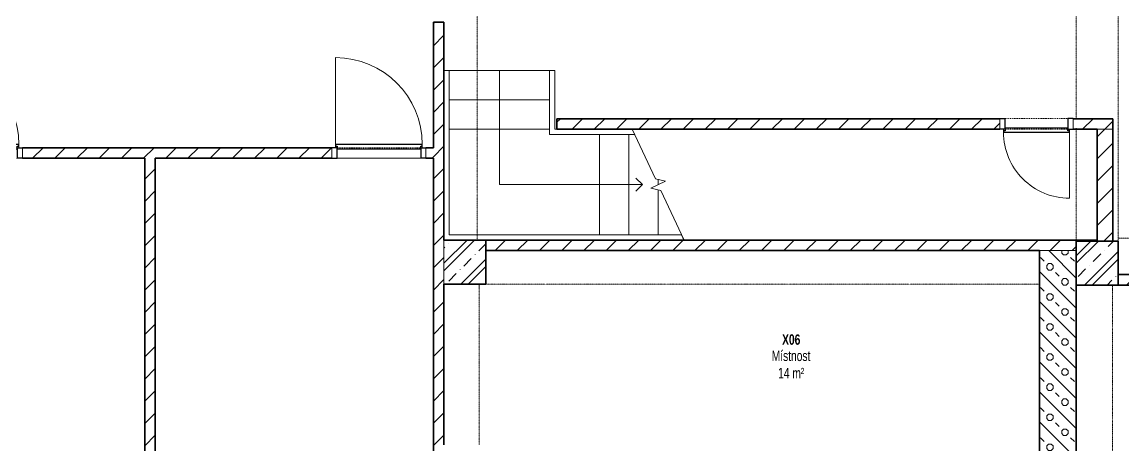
# Model space of a CAD drawing. Header units: millimetres. Extents: x -3281 to 232784, y -45352 to 20466.
# Drawn here: x 12877 to 23399, y -24339 to -20299 of the extents above; entities that cross this region are included whole.
import ezdxf

# ---------------------------------------------------------------- set-up
doc = ezdxf.new("R2010")
doc.units = ezdxf.units.MM
doc.linetypes.add('Dash dot dot', pattern=[5, 2, -1, 0, -1, 0, -1])
doc.linetypes.add('Čerchovaná se dvěma tečkami', pattern=[2.59, 1, -0.53, 0, -0.53, 0, -0.53])
for name, color, linetype, lineweight in [('A-AREA-IDEN', 2, 'Continuous', 9), ('A-DETL', 90, 'Continuous', 13), ('A-DOOR', 31, 'Continuous', 13), ('A-DOOR-FRAM', 31, 'Continuous', 25), ('A-FLOR-HRAL', 11, 'Continuous', 13), ('A-WALL', 113, 'Continuous', 13), ('S-COLS', 52, 'Continuous', 13), ('S-STRS', 31, 'Continuous', 13), ('S-STRS-ANNO', 31, 'Continuous', 13), ('S-STRS-MBND', 31, 'Continuous', 13)]:
    doc.layers.add(name, color=color, linetype=linetype, lineweight=lineweight)
doc.layers.add('A-WALL-PATT', color=111, linetype='Continuous')
doc.styles.add('Arial_1', font='arial.ttf', dxfattribs={"width": 0.7, "height": 100})
doc.styles.add('Arial_B', font='arialbd.ttf', dxfattribs={"width": 0.7, "height": 100})
pattern_1 = [(45, (0, 0), (-106.066, 106.066), [])]

# ---------------------------------------------------------------- blocks, each defined once
blk = doc.blocks.new('DVERE_1k_oblozka - DD03_01_800x1970_koupelna-1549495-1NP_NÁVRH A')
at = {"layer": 'A-DOOR'}
for p, q in [((-415, 47), (-415, 907)), ((-400, 47), (-450, 47)), ((-450, 47), (-450, -53)), ((-400, -53), (-400, 47)), ((305, 77), (-305, 77)), ((450, 47), (400, 47)), ((400, 47), (400, -53)), ((415, 77), (415, 47)), ((450, -53), (450, 47)), ((-450, -53), (-400, -53)), ((400, -53), (450, -53))]:
    blk.add_line(p, q, dxfattribs=at)
at = {"layer": 'A-DOOR', "lineweight": 25}
for p, q in [((415, 77), (-415, 77)), ((-415, 77), (-415, 62)), ((-415, 62), (-400, 62)), ((-400, 62), (-400, 47)), ((-400, 37), (400, 37)), ((400, 47), (400, 62)), ((400, 62), (415, 62)), ((415, 62), (415, 77))]:
    blk.add_line(p, q, dxfattribs=at)
at = {"layer": 'A-DOOR', "linetype": 'Čerchovaná se dvěma tečkami'}
for p, q in [((-400, 47), (400, 47)), ((-400, -53), (400, -53))]:
    blk.add_line(p, q, dxfattribs=at)
at = {"layer": 'A-DOOR'}
blk.add_arc((-415, 77), 830, 360, 90, dxfattribs=at)
at = {"layer": 'A-DOOR-FRAM'}
for p, q in [((-400, 47), (-450, 47)), ((-400, -53), (-400, 47)), ((400, 47), (400, -53)), ((400, 47), (450, 47)), ((-450, -53), (-400, -53)), ((450, -53), (400, -53))]:
    blk.add_line(p, q, dxfattribs=at)
blk = doc.blocks.new('DVERE_1k_oblozka - DD03_01_600x1970_koupelna-1549500-1NP_NÁVRH A')
at = {"layer": 'A-DOOR'}
for p, q in [((-315, 47), (-315, 707)), ((-300, 47), (-350, 47)), ((-350, 47), (-350, -53)), ((-300, -53), (-300, 47)), ((205, 77), (-205, 77)), ((350, 47), (300, 47)), ((300, 47), (300, -53)), ((315, 77), (315, 47)), ((350, -53), (350, 47)), ((-350, -53), (-300, -53)), ((300, -53), (350, -53))]:
    blk.add_line(p, q, dxfattribs=at)
at = {"layer": 'A-DOOR', "lineweight": 25}
for p, q in [((315, 77), (-315, 77)), ((-315, 77), (-315, 62)), ((-315, 62), (-300, 62)), ((-300, 62), (-300, 47)), ((-300, 37), (300, 37)), ((300, 47), (300, 62)), ((300, 62), (315, 62)), ((315, 62), (315, 77))]:
    blk.add_line(p, q, dxfattribs=at)
at = {"layer": 'A-DOOR', "linetype": 'Čerchovaná se dvěma tečkami'}
for p, q in [((-300, 47), (300, 47)), ((-300, -53), (300, -53))]:
    blk.add_line(p, q, dxfattribs=at)
at = {"layer": 'A-DOOR'}
blk.add_arc((-315, 77), 630, 360, 90, dxfattribs=at)
at = {"layer": 'A-DOOR-FRAM'}
for p, q in [((-300, 47), (-350, 47)), ((-300, -53), (-300, 47)), ((300, 47), (300, -53)), ((300, 47), (350, 47)), ((-350, -53), (-300, -53)), ((350, -53), (300, -53))]:
    blk.add_line(p, q, dxfattribs=at)
blk = doc.blocks.new('Typ horního madla - Horní madlo_Vnitřní_-1833894-1NP_NÁVRH A')
at = {"layer": 'A-FLOR-HRAL'}
for p, q in [((16960, -20763), (16910, -20763)), ((16910, -20763), (16910, -21323)), ((16960, -20763), (16960, -21323)), ((16910, -21323), (16910, -22382)), ((16960, -21323), (16960, -22332)), ((16910, -22382), (18116, -22382)), ((16960, -22332), (18116, -22332)), ((18116, -22332), (19180, -22332)), ((18116, -22382), (19203, -22382)), ((19203, -22382), (19180, -22332))]:
    blk.add_line(p, q, dxfattribs=at)
blk = doc.blocks.new('Typ horního madla - Horní madlo_Vnitřní_-1833909-1NP_NÁVRH A')
at = {"layer": 'A-FLOR-HRAL'}
for p, q in [((17969, -20763), (17919, -20763)), ((17919, -20763), (17919, -21248)), ((17969, -20763), (17969, -21248)), ((17919, -21248), (17919, -21373)), ((17969, -21248), (17969, -21323)), ((17969, -21323), (18116, -21323)), ((18116, -21323), (18709, -21323)), ((18733, -21373), (18709, -21323)), ((17919, -21373), (18116, -21373)), ((18116, -21373), (18733, -21373))]:
    blk.add_line(p, q, dxfattribs=at)
blk = doc.blocks.new('Betonový pravoúhlý sloup - 400 x 420mm-2270511-1NP_NÁVRH A')
at = {"layer": 'S-COLS'}
h = blk.add_hatch(dxfattribs=at)
h.set_pattern_fill('FP_158', color=256, style=0, pattern_type=2)
h.set_pattern_definition([(45, (-23152.49, 22602.5), (-179.6051, 179.6051), []), (45, (-23080.64, 22602.5), (-179.6051, 179.6051), []), (45, (-22936.96, 22602.5), (-107.763, 251.4472), [101.6, -50.8, 1.676, -49.124])])
h.paths.add_polyline_path([(-200, -210), (200, -210), (200, 210), (-200, 210)])
at = {"layer": 'S-COLS', "lineweight": 35}
for p, q in [((200, 210), (-200, 210)), ((-200, 210), (-200, -210)), ((200, -210), (200, 210)), ((-200, -210), (200, -210))]:
    blk.add_line(p, q, dxfattribs=at)

msp = doc.modelspace()

# ---------------------------------------------------------------- hatches: boundary and pattern name
at = {"layer": 'A-WALL-PATT', "lineweight": 13}
h = msp.add_hatch(dxfattribs=at)
h.set_pattern_fill('FP_4', color=256, style=0, pattern_type=2)
h.set_pattern_definition(pattern_1)
h.paths.add_polyline_path([(16909.3, -24439.4), (16909.3, -20299.4), (16809.3, -20299.4), (16809.3, -24439.4)])
h = msp.add_hatch(dxfattribs=at)
h.set_pattern_fill('FP_4', color=256, style=0, pattern_type=2)
h.set_pattern_definition(pattern_1)
h.paths.add_polyline_path([(21196.6, -21322.5), (22222.5, -21322.5), (22222.5, -21222.5), (17987.5, -21222.5), (17987.5, -21322.5)])
h.paths.add_polyline_path([(23302.5, -21322.5), (23302.5, -21222.5), (22922.5, -21222.5), (22922.5, -21322.5), (23152.5, -21322.5)])
h = msp.add_hatch(dxfattribs=at)
h.set_pattern_fill('FP_4', color=256, style=0, pattern_type=2)
h.set_pattern_definition(pattern_1)
h.paths.add_polyline_path([(23302.5, -22392.5), (23302.5, -21322.5), (23152.5, -21322.5), (23152.5, -22392.5)])
h = msp.add_hatch(dxfattribs=at)
h.set_pattern_fill('FP_4', color=256, style=0, pattern_type=2)
h.set_pattern_definition(pattern_1)
h.paths.add_polyline_path([(14149.6, -21599.6), (15837.3, -21599.6), (15837.3, -21499.6), (12880.8, -21499.6), (12880.8, -21599.6), (14049.6, -21599.6)])
h.paths.add_polyline_path([(16809.3, -21599.6), (16809.3, -21499.6), (16737.3, -21499.6), (16737.3, -21599.6)])
h.paths.add_polyline_path([(9178.3, -21599.6), (9700.8, -21599.6), (9700.8, -21499.6), (7520.8, -21499.6), (7520.8, -21599.6), (8349.6, -21599.6)])
h.paths.add_polyline_path([(5249.6, -21599.6), (6620.8, -21599.6), (6620.8, -21499.6), (5249.6, -21499.6)])
h.paths.add_polyline_path([(11249.6, -21599.6), (11980.8, -21599.6), (11980.8, -21499.6), (11367.8, -21499.6), (11367.8, -21562), (10867.8, -21562), (10867.8, -21499.6), (10600.8, -21499.6), (10600.8, -21599.6), (11149.6, -21599.6)])
h = msp.add_hatch(dxfattribs=at)
h.set_pattern_fill('FP_4', color=256, style=0, pattern_type=2)
h.set_pattern_definition(pattern_1)
h.paths.add_polyline_path([(14149.6, -27683.8), (14149.6, -21599.6), (14049.6, -21599.6), (14049.6, -27683.8)])
h = msp.add_hatch(dxfattribs=at)
h.set_pattern_fill('FP_4', color=256, style=0, pattern_type=2)
h.set_pattern_definition(pattern_1)
h.paths.add_polyline_path([(21196.6, -22482.5), (22952.5, -22482.5), (22952.5, -22392.5), (23152.5, -22392.5), (23152.5, -22382.5), (17309.3, -22382.5), (17309.3, -22482.5), (17762.8, -22482.5)])
h = msp.add_hatch(dxfattribs=at)
h.set_pattern_fill('FP_20', color=256, angle=-135, style=0, pattern_type=2)
h.set_pattern_definition([(315, (22602.49, -25844.36), (143.684, 143.684), []), (270, (22669.79, -26073.31), (143.684, -143.684), [25.4, -261.968]), (315, (22669.8, -26098.71), (143.684, 143.684), [25.4, -177.8]), (360, (22687.75, -26116.67), (143.684, 143.684), [25.4, -261.968]), (45, (22713.15, -26116.67), (-143.684, 143.684), [25.4, -177.8]), (270, (22731.11, -26073.31), (143.684, -143.684), [25.4, -261.968]), (315, (22713.15, -26055.35), (143.684, 143.684), [25.4, -177.8]), (360, (22687.75, -26055.35), (143.684, 143.684), [25.4, -261.968]), (45, (22669.79, -26073.31), (-143.684, 143.684), [25.4, -177.8]), (315, (22754.33, -26139.9), (143.684, 143.684), [50.8, -152.4])])
h.paths.add_polyline_path([(22952.5, -29062.5), (22952.5, -22482.5), (22602.5, -22482.5), (22602.5, -29062.5), (22913.5, -29062.5)])
h = msp.add_hatch(dxfattribs=at)
h.set_pattern_fill('FP_4', color=256, style=0, pattern_type=2)
h.set_pattern_definition(pattern_1)
h.paths.add_polyline_path([(31843.3, -22812.5), (31913.3, -22812.5), (31913.3, -22712.5), (30443.3, -22712.5), (30443.3, -22812.5), (31743.3, -22812.5)])
h.paths.add_polyline_path([(24396.5, -22812.5), (27116.5, -22812.5), (27116.5, -22712.5), (24396.5, -22712.5)])
h.paths.add_polyline_path([(23352.5, -22812.5), (23496.5, -22812.5), (23496.5, -22712.5), (23352.5, -22712.5)])
h.paths.add_polyline_path([(29279, -22812.5), (29543.3, -22812.5), (29543.3, -22712.5), (28016.5, -22712.5), (28016.5, -22812.5), (28779, -22812.5)])
h.paths.add_polyline_path([(34818.3, -22812.5), (34818.3, -22732.3), (34688.3, -22732.3), (34688.3, -22712.5), (34015.8, -22712.5), (34015.8, -22719.8), (33790.8, -22719.8), (33790.8, -22712.5), (32813.3, -22712.5), (32813.3, -22812.5), (34688.3, -22812.5)])
at = {"layer": 'S-COLS'}
h = msp.add_hatch(dxfattribs=at)
h.set_pattern_fill('FP_42', color=256, style=0, pattern_type=2)
h.set_pattern_definition([(45, (0, 0), (-179.6051, 179.6051), []), (45, (71.84, 0), (-179.6051, 179.6051), []), (45, (215.53, 0), (-107.763, 251.4472), [101.6, -50.8, 1.676, -49.124])])
h.paths.add_polyline_path([(16909.3, -22382.5), (16909.3, -22802.5), (17309.3, -22802.5), (17309.3, -22382.5)])

# ---------------------------------------------------------------- linework, layer by layer
at = {"layer": 'A-DETL', "linetype": 'Dash dot dot'}
for p, q in [((22952.5, -21222.5), (22952.5, -18862.5)), ((17227.5, -19013.3), (17227.5, -22382.5)), ((23352.5, -22392.5), (23352.5, -20187.5)), ((22952.5, -22392.5), (22952.5, -21312.5)), ((28779, -22362.5), (23352.5, -22362.5)), ((17246.5, -24339.4), (17246.5, -22802.5)), ((17309.3, -22802.5), (22602.5, -22802.5)), ((23297.5, -28412.5), (23297.5, -22812.5))]:
    msp.add_line(p, q, dxfattribs=at)
at = {"layer": 'A-WALL', "lineweight": 35}
for p, q in [((16909.3, -20299.4), (16809.3, -20299.4)), ((16809.3, -20299.4), (16809.3, -21499.6)), ((16909.3, -22382.5), (16909.3, -20299.4)), ((22222.5, -21222.5), (17987.5, -21222.5)), ((17987.5, -21222.5), (17987.5, -21322.5)), ((23302.5, -21222.5), (22922.5, -21222.5)), ((23302.5, -22392.5), (23302.5, -21222.5)), ((17987.5, -21322.5), (22222.5, -21322.5)), ((22922.5, -21322.5), (23152.5, -21322.5)), ((23152.5, -21322.5), (23152.5, -22382.5)), ((15837.3, -21499.6), (12880.8, -21499.6)), ((16809.3, -21499.6), (16737.3, -21499.6)), ((12880.8, -21599.6), (14049.6, -21599.6)), ((14049.6, -21599.6), (14049.6, -27683.8)), ((14149.6, -21599.6), (15837.3, -21599.6)), ((14149.6, -27683.8), (14149.6, -21599.6)), ((16737.3, -21599.6), (16809.3, -21599.6)), ((16809.3, -21599.6), (16809.3, -24439.4)), ((23152.5, -22382.5), (17309.3, -22382.5)), ((17309.3, -22382.5), (17309.3, -22482.5)), ((17309.3, -22482.5), (22602.5, -22482.5)), ((22602.5, -22482.5), (22602.5, -25069.4)), ((23496.5, -22712.5), (23352.5, -22712.5)), ((16909.3, -24339.4), (16909.3, -22802.5)), ((22952.5, -28412.5), (22952.5, -22812.5)), ((23352.5, -22812.5), (23496.5, -22812.5))]:
    msp.add_line(p, q, dxfattribs=at)
at = {"layer": 'A-WALL'}
for p, q in [((23302.5, -21322.5), (23152.5, -21322.5)), ((16687.3, -21599.6), (15887.3, -21599.6)), ((16909.3, -22802.5), (16909.3, -22382.5)), ((23152.5, -22392.5), (23152.5, -22382.5)), ((22952.5, -22482.5), (22602.5, -22482.5))]:
    msp.add_line(p, q, dxfattribs=at)
at = {"layer": 'S-COLS', "lineweight": 35}
for p, q in [((17309.3, -22382.5), (16909.3, -22382.5)), ((17309.3, -22802.5), (17309.3, -22382.5)), ((16909.3, -22802.5), (17309.3, -22802.5))]:
    msp.add_line(p, q, dxfattribs=at)
at = {"layer": 'S-COLS'}
msp.add_line((16909.3, -22382.5), (16909.3, -22802.5), dxfattribs=at)
at = {"layer": 'S-STRS'}
for p, q in [((17918.9, -20762.5), (16959.7, -20762.5)), ((17918.9, -20762.5), (16959.7, -20762.5)), ((17969.3, -20762.5), (17969.3, -21042.5)), ((17918.9, -21042.5), (16959.7, -21042.5)), ((17918.9, -21042.5), (16959.7, -21042.5)), ((17969.3, -21042.5), (17969.3, -21322.5)), ((17918.9, -21322.5), (16959.7, -21322.5)), ((17918.9, -21322.5), (16959.7, -21322.5)), ((17987.5, -21322.5), (17969.3, -21322.5)), ((18396.5, -21372.9), (18396.5, -22332.1)), ((18396.5, -21372.9), (18396.5, -22332.1)), ((18676.5, -21372.9), (18676.5, -22332.1)), ((18676.5, -21372.9), (18676.5, -22332.1)), ((18956.5, -21802.3), (18956.5, -21852.5)), ((18956.5, -21802.3), (18956.5, -21852.5)), ((18956.5, -21902.7), (18956.5, -22332.1)), ((18956.5, -21902.7), (18956.5, -22332.1))]:
    msp.add_line(p, q, dxfattribs=at)
at = {"layer": 'S-STRS-ANNO'}
for p, q in [((17439.3, -20762.5), (17439.3, -21042.5)), ((17439.3, -21042.5), (17439.3, -21322.5)), ((17439.3, -21322.5), (17439.3, -21852.5)), ((17439.3, -21852.5), (18396.5, -21852.5)), ((18396.5, -21852.5), (18676.5, -21852.5)), ((18676.5, -21852.5), (18806.5, -21852.5)), ((18806.5, -21852.5), (18744, -21790)), ((18806.5, -21852.5), (18744, -21915))]:
    msp.add_line(p, q, dxfattribs=at)
at = {"layer": 'S-STRS-MBND'}
for p, q in [((18930, -21795.9), (18709.3, -21322.5)), ((18885.6, -21885.5), (19027.3, -21819.5)), ((18982.9, -21909.2), (18885.6, -21885.5)), ((19027.3, -21819.5), (18930, -21795.9)), ((19203.6, -22382.5), (18982.9, -21909.2))]:
    msp.add_line(p, q, dxfattribs=at)

# ---------------------------------------------------------------- block references
at = {"layer": 'A-DOOR'}
for p in [(12430.8, -21546.7), (16287.3, -21546.7)]:
    msp.add_blockref('DVERE_1k_oblozka - DD03_01_800x1970_koupelna-1549495-1NP_NÁVRH A', p, dxfattribs=at)
at = {"layer": 'A-DOOR', "rotation": 180}
msp.add_blockref('DVERE_1k_oblozka - DD03_01_600x1970_koupelna-1549500-1NP_NÁVRH A', (22572.5, -21275.4), dxfattribs=at)
at = {"layer": 'A-FLOR-HRAL'}
for name in ['Typ horního madla - Horní madlo_Vnitřní_-1833894-1NP_NÁVRH A', 'Typ horního madla - Horní madlo_Vnitřní_-1833909-1NP_NÁVRH A']:
    msp.add_blockref(name, (0, 0), dxfattribs=at)
at = {"layer": 'S-COLS'}
msp.add_blockref('Betonový pravoúhlý sloup - 400 x 420mm-2270511-1NP_NÁVRH A', (23152.5, -22602.5), dxfattribs=at)

# ---------------------------------------------------------------- texts
at = {"layer": 'A-AREA-IDEN', "lineweight": 18, "char_height": 100, "attachment_point": 1}
for s, insert, width, style in [('X06', (20141.2, -23282.3), 216.055, 'Arial_B'), ('Místnost', (20041.6, -23437.6), 457.363, 'Arial_1'), ('14 m²', (20103.1, -23602.6), 308.65, 'Arial_1')]:
    msp.add_mtext(s, dxfattribs=dict(at, insert=insert, width=width, style=style))

doc.saveas('drawing.dxf')
